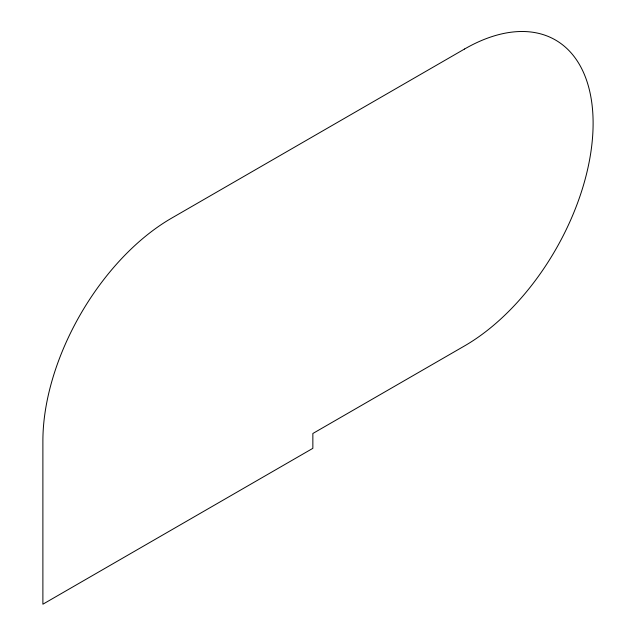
<?xml version="1.0" encoding="UTF-8"?>
<svg xmlns="http://www.w3.org/2000/svg" width="636" height="636" viewBox="0 0 636 636"><rect width="100%" height="100%" fill="white"/><g stroke="black" fill="none" stroke-linecap="round" stroke-linejoin="round"><path stroke-width="0.95" d="M464.55 49.02L171.45 218.243A181.809 104.964 -60 0 0 42.89 440.915L42.89 604.2L312.856 448.332L312.856 433.49L464.55 345.912A181.809 104.964 -60 0 0 593.11 123.249A181.809 104.964 -60 0 0 464.55 49.02"/></g></svg>
